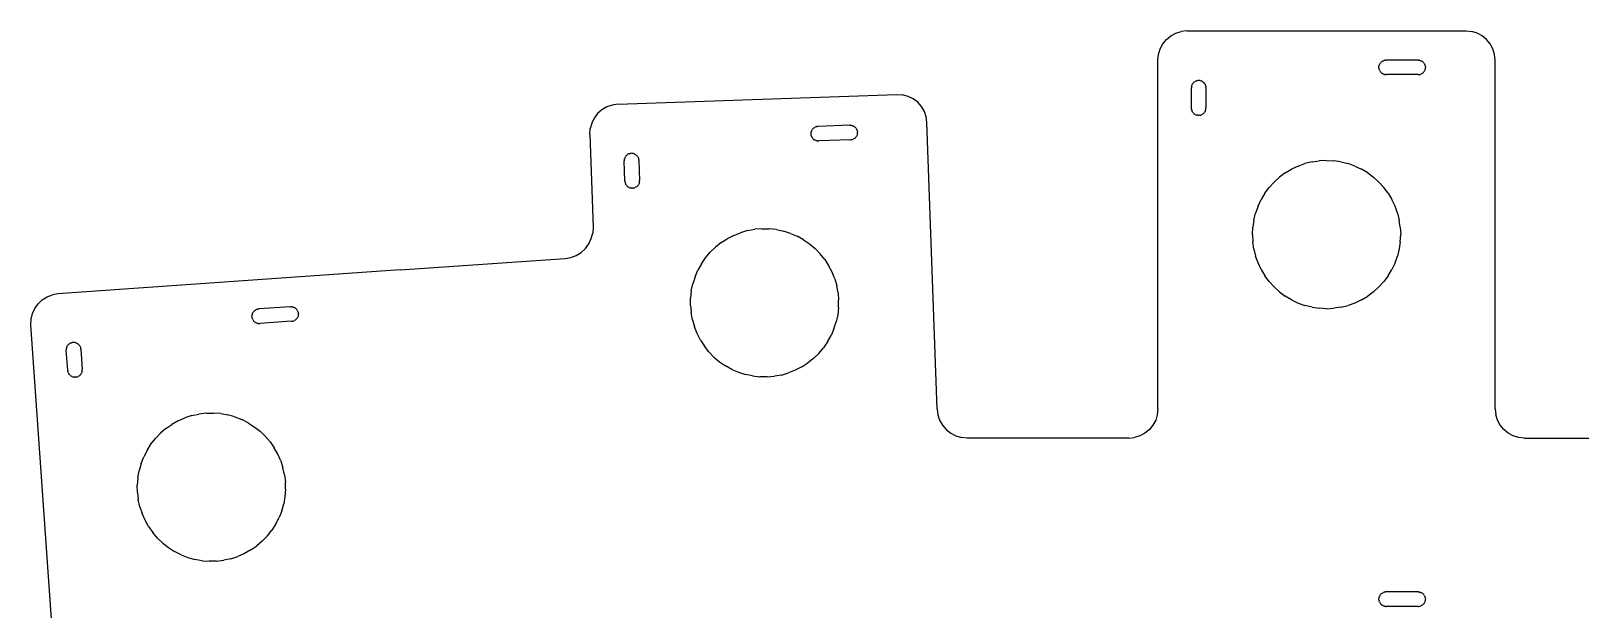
# Model space of a CAD drawing. Extents: x -45 to 62, y -37 to 20.
# Drawn here: x -44.6 to 8.7, y -0.3 to 19.5 of the extents above; entities that cross this region are included whole.
import ezdxf

# ---------------------------------------------------------------- set-up
doc = ezdxf.new("R2010")
doc.units = 0

msp = doc.modelspace()

# ---------------------------------------------------------------- linework, layer by layer
for p, q in [((-5.633, 19.094, 0), (-5.509, 19.246, 0)), ((-5.509, 19.246, 0), (-5.357, 19.37, 0)), ((-5.357, 19.37, 0), (-5.184, 19.463, 0)), ((-5.184, 19.463, 0), (-4.997, 19.52, 0)), ((-4.802, 19.539, 0), (-4.997, 19.52, 0)), ((-4.802, 19.539, 0), (4.798, 19.539, 0)), ((4.798, 19.539, 0), (4.993, 19.52, 0)), ((5.181, 19.463, 0), (4.993, 19.52, 0)), ((5.354, 19.371, 0), (5.181, 19.463, 0)), ((5.505, 19.246, 0), (5.354, 19.371, 0)), ((5.63, 19.095, 0), (5.505, 19.246, 0)), ((-5.802, 18.539, 0), (-5.782, 18.734, 0)), ((-5.782, 18.734, 0), (-5.726, 18.922, 0)), ((-5.726, 18.922, 0), (-5.633, 19.094, 0)), ((5.722, 18.922, 0), (5.63, 19.095, 0)), ((5.779, 18.734, 0), (5.722, 18.922, 0)), ((5.798, 18.539, 0), (5.779, 18.734, 0)), ((-5.801, 6.539, 0), (-5.802, 18.539, 0)), ((1.8, 18.287, 0), (1.801, 18.312, 0)), ((1.801, 18.263, 0), (1.8, 18.287, 0)), ((1.801, 18.312, 0), (1.805, 18.336, 0)), ((1.805, 18.239, 0), (1.801, 18.263, 0)), ((1.805, 18.336, 0), (1.811, 18.36, 0)), ((1.805, 18.239, 0), (1.811, 18.215, 0)), ((1.819, 18.383, 0), (1.811, 18.36, 0)), ((1.819, 18.192, 0), (1.811, 18.215, 0)), ((1.819, 18.383, 0), (1.829, 18.405, 0)), ((1.819, 18.192, 0), (1.829, 18.17, 0)), ((1.829, 18.405, 0), (1.842, 18.426, 0)), ((1.829, 18.17, 0), (1.842, 18.149, 0)), ((1.842, 18.426, 0), (1.857, 18.446, 0)), ((1.842, 18.149, 0), (1.857, 18.129, 0)), ((1.857, 18.446, 0), (1.873, 18.464, 0)), ((1.857, 18.129, 0), (1.873, 18.111, 0)), ((1.873, 18.464, 0), (1.891, 18.48, 0)), ((1.891, 18.48, 0), (1.911, 18.495, 0)), ((1.911, 18.495, 0), (1.932, 18.508, 0)), ((1.932, 18.508, 0), (1.954, 18.518, 0)), ((1.977, 18.526, 0), (1.954, 18.518, 0)), ((2.001, 18.532, 0), (1.977, 18.526, 0)), ((2.001, 18.532, 0), (2.025, 18.536, 0)), ((2.054, 18.537, 0), (2.025, 18.536, 0)), ((3.145, 18.537, 0), (2.054, 18.537, 0)), ((3.145, 18.537, 0), (3.174, 18.536, 0)), ((3.198, 18.532, 0), (3.174, 18.536, 0)), ((3.198, 18.532, 0), (3.222, 18.526, 0)), ((3.222, 18.526, 0), (3.245, 18.518, 0)), ((3.245, 18.518, 0), (3.267, 18.508, 0)), ((3.288, 18.495, 0), (3.267, 18.508, 0)), ((3.308, 18.48, 0), (3.288, 18.495, 0)), ((3.308, 18.48, 0), (3.326, 18.464, 0)), ((3.343, 18.446, 0), (3.326, 18.464, 0)), ((3.343, 18.129, 0), (3.326, 18.111, 0)), ((3.357, 18.426, 0), (3.343, 18.446, 0)), ((3.357, 18.149, 0), (3.343, 18.129, 0)), ((3.37, 18.405, 0), (3.357, 18.426, 0)), ((3.37, 18.17, 0), (3.357, 18.149, 0)), ((3.37, 18.405, 0), (3.38, 18.383, 0)), ((3.38, 18.192, 0), (3.37, 18.17, 0)), ((3.389, 18.36, 0), (3.38, 18.383, 0)), ((3.389, 18.215, 0), (3.38, 18.192, 0)), ((3.395, 18.336, 0), (3.389, 18.36, 0)), ((3.395, 18.239, 0), (3.389, 18.215, 0)), ((3.395, 18.336, 0), (3.398, 18.312, 0)), ((3.395, 18.239, 0), (3.398, 18.263, 0)), ((3.398, 18.312, 0), (3.399, 18.287, 0)), ((3.398, 18.263, 0), (3.399, 18.287, 0)), ((5.799, 6.539, 0), (5.798, 18.539, 0)), ((-4.649, 17.612, 0), (-4.65, 17.582, 0)), ((-4.65, 16.892, 0), (-4.65, 17.582, 0)), ((-4.645, 17.636, 0), (-4.649, 17.612, 0)), ((-4.645, 17.636, 0), (-4.639, 17.66, 0)), ((-4.631, 17.683, 0), (-4.639, 17.66, 0)), ((-4.621, 17.705, 0), (-4.631, 17.683, 0)), ((-4.621, 17.705, 0), (-4.608, 17.726, 0)), ((-4.608, 17.726, 0), (-4.593, 17.746, 0)), ((-4.577, 17.764, 0), (-4.593, 17.746, 0)), ((-4.577, 17.764, 0), (-4.559, 17.78, 0)), ((-4.559, 17.78, 0), (-4.539, 17.795, 0)), ((-4.539, 17.795, 0), (-4.518, 17.807, 0)), ((-4.496, 17.818, 0), (-4.518, 17.807, 0)), ((-4.473, 17.826, 0), (-4.496, 17.818, 0)), ((-4.473, 17.826, 0), (-4.449, 17.832, 0)), ((-4.449, 17.832, 0), (-4.425, 17.836, 0)), ((-4.4, 17.837, 0), (-4.425, 17.836, 0)), ((-4.376, 17.836, 0), (-4.4, 17.837, 0)), ((-4.352, 17.832, 0), (-4.376, 17.836, 0)), ((-4.328, 17.826, 0), (-4.352, 17.832, 0)), ((-4.328, 17.826, 0), (-4.305, 17.818, 0)), ((-4.283, 17.808, 0), (-4.305, 17.818, 0)), ((-4.283, 17.808, 0), (-4.262, 17.795, 0)), ((-4.242, 17.78, 0), (-4.262, 17.795, 0)), ((-4.242, 17.78, 0), (-4.224, 17.764, 0)), ((-4.224, 17.764, 0), (-4.207, 17.746, 0)), ((-4.193, 17.726, 0), (-4.207, 17.746, 0)), ((-4.18, 17.705, 0), (-4.193, 17.726, 0)), ((-4.18, 17.705, 0), (-4.17, 17.683, 0)), ((-4.17, 17.683, 0), (-4.161, 17.66, 0)), ((-4.161, 17.66, 0), (-4.155, 17.636, 0)), ((-4.155, 17.636, 0), (-4.152, 17.612, 0)), ((-4.15, 17.582, 0), (-4.152, 17.612, 0)), ((-4.15, 17.582, 0), (-4.15, 16.892, 0)), ((1.873, 18.111, 0), (1.891, 18.094, 0)), ((1.891, 18.094, 0), (1.911, 18.08, 0)), ((1.932, 18.067, 0), (1.911, 18.08, 0)), ((1.954, 18.057, 0), (1.932, 18.067, 0)), ((1.954, 18.057, 0), (1.977, 18.048, 0)), ((2.001, 18.042, 0), (1.977, 18.048, 0)), ((2.001, 18.042, 0), (2.025, 18.039, 0)), ((2.025, 18.039, 0), (2.054, 18.037, 0)), ((3.145, 18.037, 0), (2.054, 18.037, 0)), ((3.145, 18.037, 0), (3.174, 18.039, 0)), ((3.174, 18.039, 0), (3.198, 18.042, 0)), ((3.198, 18.042, 0), (3.222, 18.048, 0)), ((3.222, 18.048, 0), (3.245, 18.057, 0)), ((3.267, 18.067, 0), (3.245, 18.057, 0)), ((3.288, 18.08, 0), (3.267, 18.067, 0)), ((3.308, 18.094, 0), (3.288, 18.08, 0)), ((3.326, 18.111, 0), (3.308, 18.094, 0)), ((-24.37, 17.019, 0), (-14.776, 17.354, 0)), ((-14.776, 17.354, 0), (-14.58, 17.342, 0)), ((-14.391, 17.291, 0), (-14.58, 17.342, 0)), ((-14.215, 17.205, 0), (-14.391, 17.291, 0)), ((-14.059, 17.086, 0), (-14.215, 17.205, 0)), ((-13.93, 16.939, 0), (-14.059, 17.086, 0)), ((-25.186, 16.545, 0), (-25.272, 16.369, 0)), ((-25.067, 16.701, 0), (-25.186, 16.545, 0)), ((-24.92, 16.831, 0), (-25.067, 16.701, 0)), ((-24.75, 16.929, 0), (-24.92, 16.831, 0)), ((-24.564, 16.993, 0), (-24.75, 16.929, 0)), ((-24.37, 17.019, 0), (-24.564, 16.993, 0)), ((-13.831, 16.769, 0), (-13.93, 16.939, 0)), ((-13.768, 16.584, 0), (-13.831, 16.769, 0)), ((-13.742, 16.389, 0), (-13.768, 16.584, 0)), ((-4.649, 16.863, 0), (-4.65, 16.892, 0)), ((-4.649, 16.863, 0), (-4.645, 16.839, 0)), ((-4.639, 16.815, 0), (-4.645, 16.839, 0)), ((-4.639, 16.815, 0), (-4.631, 16.792, 0)), ((-4.631, 16.792, 0), (-4.621, 16.77, 0)), ((-4.608, 16.748, 0), (-4.621, 16.77, 0)), ((-4.593, 16.729, 0), (-4.608, 16.748, 0)), ((-4.577, 16.711, 0), (-4.593, 16.729, 0)), ((-4.577, 16.711, 0), (-4.559, 16.694, 0)), ((-4.559, 16.694, 0), (-4.539, 16.68, 0)), ((-4.518, 16.667, 0), (-4.539, 16.68, 0)), ((-4.518, 16.667, 0), (-4.496, 16.656, 0)), ((-4.496, 16.656, 0), (-4.473, 16.648, 0)), ((-4.449, 16.642, 0), (-4.473, 16.648, 0)), ((-4.425, 16.639, 0), (-4.449, 16.642, 0)), ((-4.425, 16.639, 0), (-4.4, 16.637, 0)), ((-4.376, 16.639, 0), (-4.4, 16.637, 0)), ((-4.352, 16.642, 0), (-4.376, 16.639, 0)), ((-4.352, 16.642, 0), (-4.328, 16.648, 0)), ((-4.328, 16.648, 0), (-4.305, 16.656, 0)), ((-4.283, 16.667, 0), (-4.305, 16.656, 0)), ((-4.262, 16.68, 0), (-4.283, 16.667, 0)), ((-4.242, 16.694, 0), (-4.262, 16.68, 0)), ((-4.224, 16.711, 0), (-4.242, 16.694, 0)), ((-4.22, 16.715, 0), (-4.224, 16.711, 0)), ((-4.22, 16.715, 0), (-4.207, 16.729, 0)), ((-4.193, 16.748, 0), (-4.207, 16.729, 0)), ((-4.18, 16.77, 0), (-4.193, 16.748, 0)), ((-4.17, 16.792, 0), (-4.18, 16.77, 0)), ((-4.161, 16.815, 0), (-4.17, 16.792, 0)), ((-4.161, 16.815, 0), (-4.155, 16.839, 0)), ((-4.155, 16.839, 0), (-4.152, 16.863, 0)), ((-4.152, 16.863, 0), (-4.15, 16.892, 0)), ((-25.335, 15.984, 0), (-25.322, 16.18, 0)), ((-25.335, 15.984, 0), (-25.223, 12.788, 0)), ((-25.272, 16.369, 0), (-25.322, 16.18, 0)), ((-17.729, 16.023, 0), (-17.726, 16.047, 0)), ((-17.729, 15.998, 0), (-17.729, 16.023, 0)), ((-17.727, 15.974, 0), (-17.729, 15.998, 0)), ((-17.726, 16.047, 0), (-17.721, 16.071, 0)), ((-17.713, 16.094, 0), (-17.721, 16.071, 0)), ((-17.713, 16.094, 0), (-17.704, 16.117, 0)), ((-17.704, 16.117, 0), (-17.692, 16.138, 0)), ((-17.692, 16.138, 0), (-17.678, 16.159, 0)), ((-17.678, 16.159, 0), (-17.662, 16.177, 0)), ((-17.662, 16.177, 0), (-17.645, 16.194, 0)), ((-17.645, 16.194, 0), (-17.625, 16.21, 0)), ((-17.625, 16.21, 0), (-17.605, 16.223, 0)), ((-17.605, 16.223, 0), (-17.583, 16.234, 0)), ((-17.56, 16.243, 0), (-17.583, 16.234, 0)), ((-17.537, 16.25, 0), (-17.56, 16.243, 0)), ((-17.537, 16.25, 0), (-17.513, 16.255, 0)), ((-17.483, 16.257, 0), (-17.513, 16.255, 0)), ((-16.394, 16.295, 0), (-17.483, 16.257, 0)), ((-16.394, 16.295, 0), (-16.364, 16.295, 0)), ((-16.34, 16.292, 0), (-16.364, 16.295, 0)), ((-16.34, 16.292, 0), (-16.316, 16.287, 0)), ((-16.316, 16.287, 0), (-16.293, 16.279, 0)), ((-16.293, 16.279, 0), (-16.27, 16.27, 0)), ((-16.249, 16.258, 0), (-16.27, 16.27, 0)), ((-16.229, 16.244, 0), (-16.249, 16.258, 0)), ((-16.229, 16.244, 0), (-16.21, 16.228, 0)), ((-16.193, 16.211, 0), (-16.21, 16.228, 0)), ((-16.177, 16.191, 0), (-16.193, 16.211, 0)), ((-16.164, 16.171, 0), (-16.177, 16.191, 0)), ((-16.164, 16.171, 0), (-16.153, 16.149, 0)), ((-16.144, 16.126, 0), (-16.153, 16.149, 0)), ((-16.137, 16.103, 0), (-16.144, 16.126, 0)), ((-16.134, 16.005, 0), (-16.139, 15.981, 0)), ((-16.137, 16.103, 0), (-16.133, 16.079, 0)), ((-16.134, 16.005, 0), (-16.131, 16.03, 0)), ((-16.133, 16.079, 0), (-16.131, 16.054, 0)), ((-16.131, 16.03, 0), (-16.131, 16.054, 0)), ((-13.397, 6.538, 0), (-13.742, 16.389, 0)), ((-17.723, 15.95, 0), (-17.727, 15.974, 0)), ((-17.723, 15.95, 0), (-17.716, 15.926, 0)), ((-17.707, 15.903, 0), (-17.716, 15.926, 0)), ((-17.707, 15.903, 0), (-17.696, 15.882, 0)), ((-17.696, 15.882, 0), (-17.682, 15.861, 0)), ((-17.682, 15.861, 0), (-17.667, 15.842, 0)), ((-17.667, 15.842, 0), (-17.65, 15.824, 0)), ((-17.65, 15.824, 0), (-17.631, 15.809, 0)), ((-17.631, 15.809, 0), (-17.611, 15.795, 0)), ((-17.589, 15.783, 0), (-17.611, 15.795, 0)), ((-17.567, 15.773, 0), (-17.589, 15.783, 0)), ((-17.567, 15.773, 0), (-17.544, 15.766, 0)), ((-17.52, 15.76, 0), (-17.544, 15.766, 0)), ((-17.52, 15.76, 0), (-17.495, 15.758, 0)), ((-17.495, 15.758, 0), (-17.466, 15.757, 0)), ((-16.376, 15.795, 0), (-17.466, 15.757, 0)), ((-16.376, 15.795, 0), (-16.347, 15.798, 0)), ((-16.347, 15.798, 0), (-16.323, 15.802, 0)), ((-16.323, 15.802, 0), (-16.299, 15.809, 0)), ((-16.299, 15.809, 0), (-16.277, 15.818, 0)), ((-16.255, 15.829, 0), (-16.277, 15.818, 0)), ((-16.234, 15.843, 0), (-16.255, 15.829, 0)), ((-16.215, 15.858, 0), (-16.234, 15.843, 0)), ((-16.197, 15.875, 0), (-16.215, 15.858, 0)), ((-16.182, 15.894, 0), (-16.197, 15.875, 0)), ((-16.168, 15.914, 0), (-16.182, 15.894, 0)), ((-16.156, 15.935, 0), (-16.168, 15.914, 0)), ((-16.146, 15.958, 0), (-16.156, 15.935, 0)), ((-16.139, 15.981, 0), (-16.146, 15.958, 0)), ((-24.15, 15.098, 0), (-24.151, 15.069, 0)), ((-24.127, 14.379, 0), (-24.151, 15.069, 0)), ((-24.148, 15.122, 0), (-24.15, 15.098, 0)), ((-24.148, 15.122, 0), (-24.142, 15.146, 0)), ((-24.135, 15.17, 0), (-24.142, 15.146, 0)), ((-24.125, 15.192, 0), (-24.135, 15.17, 0)), ((-24.125, 15.192, 0), (-24.113, 15.214, 0)), ((-24.113, 15.214, 0), (-24.1, 15.234, 0)), ((-24.084, 15.252, 0), (-24.1, 15.234, 0)), ((-24.084, 15.252, 0), (-24.066, 15.27, 0)), ((-24.066, 15.27, 0), (-24.047, 15.285, 0)), ((-24.047, 15.285, 0), (-24.026, 15.298, 0)), ((-24.005, 15.309, 0), (-24.026, 15.298, 0)), ((-23.982, 15.319, 0), (-24.005, 15.309, 0)), ((-23.982, 15.319, 0), (-23.958, 15.325, 0)), ((-23.958, 15.325, 0), (-23.934, 15.33, 0)), ((-23.91, 15.332, 0), (-23.934, 15.33, 0)), ((-23.885, 15.331, 0), (-23.91, 15.332, 0)), ((-23.861, 15.329, 0), (-23.885, 15.331, 0)), ((-23.837, 15.324, 0), (-23.861, 15.329, 0)), ((-23.837, 15.324, 0), (-23.814, 15.316, 0)), ((-23.791, 15.306, 0), (-23.814, 15.316, 0)), ((-23.791, 15.306, 0), (-23.77, 15.295, 0)), ((-23.749, 15.281, 0), (-23.77, 15.295, 0)), ((-23.749, 15.281, 0), (-23.731, 15.265, 0)), ((-23.731, 15.265, 0), (-23.714, 15.247, 0)), ((-23.698, 15.228, 0), (-23.714, 15.247, 0)), ((-23.685, 15.208, 0), (-23.698, 15.228, 0)), ((-23.685, 15.208, 0), (-23.674, 15.186, 0)), ((-23.674, 15.186, 0), (-23.665, 15.163, 0)), ((-23.665, 15.163, 0), (-23.658, 15.139, 0)), ((-23.658, 15.139, 0), (-23.654, 15.115, 0)), ((-23.651, 15.086, 0), (-23.654, 15.115, 0)), ((-23.651, 15.086, 0), (-23.627, 14.396, 0)), ((-0.977, 14.895, 0), (-0.742, 14.979, 0)), ((-0.499, 15.04, 0), (-0.742, 14.979, 0)), ((-0.499, 15.04, 0), (-0.251, 15.077, 0)), ((-0.002, 15.089, 0), (-0.251, 15.077, 0)), ((-0.002, 15.089, 0), (0.248, 15.077, 0)), ((0.496, 15.04, 0), (0.248, 15.077, 0)), ((0.496, 15.04, 0), (0.739, 14.979, 0)), ((0.974, 14.895, 0), (0.739, 14.979, 0)), ((-23.627, 14.367, 0), (-23.627, 14.396, 0)), ((-1.805, 14.342, 0), (-1.619, 14.51, 0)), ((-1.418, 14.659, 0), (-1.619, 14.51, 0)), ((-1.418, 14.659, 0), (-1.204, 14.788, 0)), ((-0.977, 14.895, 0), (-1.204, 14.788, 0)), ((0.974, 14.895, 0), (1.201, 14.788, 0)), ((1.415, 14.659, 0), (1.201, 14.788, 0)), ((1.415, 14.659, 0), (1.616, 14.51, 0)), ((1.616, 14.51, 0), (1.802, 14.342, 0)), ((-24.124, 14.349, 0), (-24.127, 14.379, 0)), ((-24.124, 14.349, 0), (-24.12, 14.325, 0)), ((-24.113, 14.302, 0), (-24.12, 14.325, 0)), ((-24.113, 14.302, 0), (-24.104, 14.279, 0)), ((-24.104, 14.279, 0), (-24.093, 14.257, 0)), ((-24.079, 14.237, 0), (-24.093, 14.257, 0)), ((-24.064, 14.218, 0), (-24.079, 14.237, 0)), ((-24.047, 14.2, 0), (-24.064, 14.218, 0)), ((-24.047, 14.2, 0), (-24.028, 14.184, 0)), ((-24.028, 14.184, 0), (-24.008, 14.17, 0)), ((-23.987, 14.158, 0), (-24.008, 14.17, 0)), ((-23.987, 14.158, 0), (-23.964, 14.149, 0)), ((-23.964, 14.149, 0), (-23.941, 14.141, 0)), ((-23.917, 14.136, 0), (-23.941, 14.141, 0)), ((-23.892, 14.133, 0), (-23.917, 14.136, 0)), ((-23.892, 14.133, 0), (-23.868, 14.133, 0)), ((-23.844, 14.135, 0), (-23.868, 14.133, 0)), ((-23.819, 14.139, 0), (-23.844, 14.135, 0)), ((-23.819, 14.139, 0), (-23.796, 14.146, 0)), ((-23.796, 14.146, 0), (-23.773, 14.155, 0)), ((-23.751, 14.167, 0), (-23.773, 14.155, 0)), ((-23.731, 14.18, 0), (-23.751, 14.167, 0)), ((-23.712, 14.195, 0), (-23.731, 14.18, 0)), ((-23.694, 14.212, 0), (-23.712, 14.195, 0)), ((-23.69, 14.217, 0), (-23.694, 14.212, 0)), ((-23.69, 14.217, 0), (-23.678, 14.231, 0)), ((-23.664, 14.251, 0), (-23.678, 14.231, 0)), ((-23.652, 14.273, 0), (-23.664, 14.251, 0)), ((-23.643, 14.295, 0), (-23.652, 14.273, 0)), ((-23.635, 14.318, 0), (-23.643, 14.295, 0)), ((-23.635, 14.318, 0), (-23.63, 14.342, 0)), ((-23.63, 14.342, 0), (-23.627, 14.367, 0)), ((-2.122, 13.956, 0), (-2.25, 13.741, 0)), ((-2.122, 13.956, 0), (-1.973, 14.157, 0)), ((-1.973, 14.157, 0), (-1.805, 14.342, 0)), ((1.802, 14.342, 0), (1.97, 14.157, 0)), ((2.119, 13.956, 0), (1.97, 14.157, 0)), ((2.119, 13.956, 0), (2.247, 13.741, 0)), ((-2.357, 13.515, 0), (-2.442, 13.279, 0)), ((-2.357, 13.515, 0), (-2.25, 13.741, 0)), ((2.354, 13.515, 0), (2.247, 13.741, 0)), ((2.439, 13.279, 0), (2.354, 13.515, 0)), ((-25.223, 12.788, 0), (-25.235, 12.591, 0)), ((-2.551, 12.539, 0), (-2.539, 12.789, 0)), ((-2.502, 13.036, 0), (-2.539, 12.789, 0)), ((-2.502, 13.036, 0), (-2.442, 13.279, 0)), ((2.439, 13.279, 0), (2.5, 13.037, 0)), ((2.536, 12.789, 0), (2.5, 13.037, 0)), ((2.536, 12.789, 0), (2.549, 12.539, 0)), ((-25.372, 12.221, 0), (-25.286, 12.4, 0)), ((-25.286, 12.4, 0), (-25.235, 12.591, 0)), ((-20.819, 12.26, 0), (-21.014, 12.104, 0)), ((-20.819, 12.26, 0), (-20.609, 12.396, 0)), ((-20.386, 12.511, 0), (-20.609, 12.396, 0)), ((-20.386, 12.511, 0), (-20.154, 12.603, 0)), ((-19.913, 12.673, 0), (-20.154, 12.603, 0)), ((-19.913, 12.673, 0), (-19.667, 12.718, 0)), ((-19.418, 12.739, 0), (-19.667, 12.718, 0)), ((-19.418, 12.739, 0), (-19.167, 12.735, 0)), ((-18.919, 12.707, 0), (-19.167, 12.735, 0)), ((-18.919, 12.707, 0), (-18.674, 12.655, 0)), ((-18.436, 12.579, 0), (-18.674, 12.655, 0)), ((-18.436, 12.579, 0), (-18.206, 12.48, 0)), ((-17.987, 12.359, 0), (-18.206, 12.48, 0)), ((-17.987, 12.359, 0), (-17.781, 12.217, 0)), ((-2.551, 12.539, 0), (-2.539, 12.289, 0)), ((-2.502, 12.041, 0), (-2.539, 12.289, 0)), ((2.536, 12.289, 0), (2.5, 12.042, 0)), ((2.536, 12.289, 0), (2.549, 12.539, 0)), ((-26.186, 11.718, 0), (-25.992, 11.751, 0)), ((-25.992, 11.751, 0), (-25.807, 11.821, 0)), ((-25.807, 11.821, 0), (-25.637, 11.926, 0)), ((-25.637, 11.926, 0), (-25.49, 12.06, 0)), ((-25.49, 12.06, 0), (-25.372, 12.221, 0)), ((-21.497, 11.532, 0), (-21.355, 11.738, 0)), ((-21.355, 11.738, 0), (-21.194, 11.93, 0)), ((-21.194, 11.93, 0), (-21.014, 12.104, 0)), ((-17.781, 12.217, 0), (-17.59, 12.056, 0)), ((-17.59, 12.056, 0), (-17.415, 11.876, 0)), ((-17.259, 11.68, 0), (-17.415, 11.876, 0)), ((-2.502, 12.041, 0), (-2.442, 11.799, 0)), ((-2.357, 11.563, 0), (-2.442, 11.799, 0)), ((2.354, 11.563, 0), (2.439, 11.799, 0)), ((2.5, 12.042, 0), (2.439, 11.799, 0)), ((-31.856, 11.322, 0), (-43.627, 10.498, 0)), ((-31.856, 11.322, 0), (-26.186, 11.718, 0)), ((-21.717, 11.084, 0), (-21.618, 11.313, 0)), ((-21.497, 11.532, 0), (-21.618, 11.313, 0)), ((-17.259, 11.68, 0), (-17.123, 11.47, 0)), ((-17.008, 11.248, 0), (-17.123, 11.47, 0)), ((-16.916, 11.016, 0), (-17.008, 11.248, 0)), ((-2.25, 11.337, 0), (-2.357, 11.563, 0)), ((-2.25, 11.337, 0), (-2.122, 11.122, 0)), ((2.119, 11.122, 0), (2.247, 11.337, 0)), ((2.354, 11.563, 0), (2.247, 11.337, 0)), ((-21.846, 10.6, 0), (-21.793, 10.845, 0)), ((-21.717, 11.084, 0), (-21.793, 10.845, 0)), ((-16.916, 11.016, 0), (-16.847, 10.775, 0)), ((-16.801, 10.529, 0), (-16.847, 10.775, 0)), ((-1.973, 10.921, 0), (-2.122, 11.122, 0)), ((-1.973, 10.921, 0), (-1.805, 10.736, 0)), ((-1.805, 10.736, 0), (-1.619, 10.568, 0)), ((1.802, 10.736, 0), (1.616, 10.568, 0)), ((1.802, 10.736, 0), (1.97, 10.921, 0)), ((2.119, 11.122, 0), (1.97, 10.921, 0)), ((-44.426, 9.997, 0), (-44.312, 10.157, 0)), ((-44.312, 10.157, 0), (-44.17, 10.291, 0)), ((-44.17, 10.291, 0), (-44.004, 10.396, 0)), ((-44.004, 10.396, 0), (-43.82, 10.466, 0)), ((-43.627, 10.498, 0), (-43.82, 10.466, 0)), ((-21.877, 10.101, 0), (-21.874, 10.352, 0)), ((-21.846, 10.6, 0), (-21.874, 10.352, 0)), ((-16.801, 10.529, 0), (-16.78, 10.28, 0)), ((-16.784, 10.029, 0), (-16.78, 10.28, 0)), ((-1.619, 10.568, 0), (-1.418, 10.419, 0)), ((-1.203, 10.29, 0), (-1.418, 10.419, 0)), ((-1.203, 10.29, 0), (-0.977, 10.183, 0)), ((-0.977, 10.183, 0), (-0.742, 10.099, 0)), ((0.974, 10.183, 0), (0.739, 10.099, 0)), ((1.201, 10.29, 0), (0.974, 10.183, 0)), ((1.201, 10.29, 0), (1.415, 10.419, 0)), ((1.616, 10.568, 0), (1.415, 10.419, 0)), ((-44.555, 9.431, 0), (-44.549, 9.627, 0)), ((-44.549, 9.627, 0), (-44.506, 9.818, 0)), ((-44.506, 9.818, 0), (-44.426, 9.997, 0)), ((-36.955, 9.735, 0), (-36.953, 9.759, 0)), ((-36.955, 9.71, 0), (-36.955, 9.735, 0)), ((-36.952, 9.686, 0), (-36.955, 9.71, 0)), ((-36.953, 9.759, 0), (-36.949, 9.783, 0)), ((-36.946, 9.662, 0), (-36.952, 9.686, 0)), ((-36.942, 9.807, 0), (-36.949, 9.783, 0)), ((-36.946, 9.662, 0), (-36.939, 9.639, 0)), ((-36.942, 9.807, 0), (-36.933, 9.83, 0)), ((-36.929, 9.616, 0), (-36.939, 9.639, 0)), ((-36.933, 9.83, 0), (-36.922, 9.852, 0)), ((-36.929, 9.616, 0), (-36.917, 9.595, 0)), ((-36.922, 9.852, 0), (-36.909, 9.872, 0)), ((-36.917, 9.595, 0), (-36.903, 9.575, 0)), ((-36.909, 9.872, 0), (-36.894, 9.892, 0)), ((-36.894, 9.892, 0), (-36.877, 9.909, 0)), ((-36.877, 9.909, 0), (-36.858, 9.925, 0)), ((-36.858, 9.925, 0), (-36.838, 9.939, 0)), ((-36.838, 9.939, 0), (-36.817, 9.951, 0)), ((-36.794, 9.961, 0), (-36.817, 9.951, 0)), ((-36.771, 9.969, 0), (-36.794, 9.961, 0)), ((-36.771, 9.969, 0), (-36.747, 9.974, 0)), ((-36.718, 9.978, 0), (-36.747, 9.974, 0)), ((-35.63, 10.054, 0), (-36.718, 9.978, 0)), ((-35.63, 10.054, 0), (-35.601, 10.054, 0)), ((-35.577, 10.052, 0), (-35.601, 10.054, 0)), ((-35.577, 10.052, 0), (-35.552, 10.048, 0)), ((-35.552, 10.048, 0), (-35.529, 10.041, 0)), ((-35.529, 10.041, 0), (-35.506, 10.032, 0)), ((-35.484, 10.021, 0), (-35.506, 10.032, 0)), ((-35.475, 9.593, 0), (-35.497, 9.581, 0)), ((-35.463, 10.008, 0), (-35.484, 10.021, 0)), ((-35.455, 9.607, 0), (-35.475, 9.593, 0)), ((-35.463, 10.008, 0), (-35.444, 9.993, 0)), ((-35.437, 9.623, 0), (-35.455, 9.607, 0)), ((-35.427, 9.976, 0), (-35.444, 9.993, 0)), ((-35.42, 9.641, 0), (-35.437, 9.623, 0)), ((-35.411, 9.957, 0), (-35.427, 9.976, 0)), ((-35.404, 9.66, 0), (-35.42, 9.641, 0)), ((-35.397, 9.937, 0), (-35.411, 9.957, 0)), ((-35.391, 9.681, 0), (-35.404, 9.66, 0)), ((-35.397, 9.937, 0), (-35.385, 9.916, 0)), ((-35.38, 9.702, 0), (-35.391, 9.681, 0)), ((-35.375, 9.894, 0), (-35.385, 9.916, 0)), ((-35.371, 9.725, 0), (-35.38, 9.702, 0)), ((-35.367, 9.87, 0), (-35.375, 9.894, 0)), ((-35.365, 9.749, 0), (-35.371, 9.725, 0)), ((-35.367, 9.87, 0), (-35.362, 9.846, 0)), ((-35.36, 9.773, 0), (-35.365, 9.749, 0)), ((-35.362, 9.846, 0), (-35.359, 9.822, 0)), ((-35.36, 9.773, 0), (-35.358, 9.797, 0)), ((-35.358, 9.797, 0), (-35.359, 9.822, 0)), ((-21.877, 10.101, 0), (-21.856, 9.852, 0)), ((-21.811, 9.606, 0), (-21.856, 9.852, 0)), ((-21.811, 9.606, 0), (-21.742, 9.366, 0)), ((-16.812, 9.781, 0), (-16.864, 9.536, 0)), ((-16.784, 10.029, 0), (-16.812, 9.781, 0)), ((-0.499, 10.038, 0), (-0.742, 10.099, 0)), ((-0.499, 10.038, 0), (-0.251, 10.001, 0)), ((-0.001, 9.989, 0), (-0.251, 10.001, 0)), ((-0.001, 9.989, 0), (0.249, 10.001, 0)), ((0.496, 10.038, 0), (0.249, 10.001, 0)), ((0.496, 10.038, 0), (0.739, 10.099, 0)), ((-43.718, -2.54, 0), (-44.555, 9.431, 0)), ((-36.903, 9.575, 0), (-36.887, 9.556, 0)), ((-36.887, 9.556, 0), (-36.869, 9.539, 0)), ((-36.869, 9.539, 0), (-36.85, 9.524, 0)), ((-36.85, 9.524, 0), (-36.829, 9.511, 0)), ((-36.807, 9.5, 0), (-36.829, 9.511, 0)), ((-36.785, 9.491, 0), (-36.807, 9.5, 0)), ((-36.785, 9.491, 0), (-36.761, 9.484, 0)), ((-36.737, 9.48, 0), (-36.761, 9.484, 0)), ((-36.737, 9.48, 0), (-36.712, 9.478, 0)), ((-36.712, 9.478, 0), (-36.683, 9.479, 0)), ((-35.596, 9.555, 0), (-36.683, 9.479, 0)), ((-35.596, 9.555, 0), (-35.566, 9.558, 0)), ((-35.566, 9.558, 0), (-35.542, 9.564, 0)), ((-35.542, 9.564, 0), (-35.519, 9.571, 0)), ((-35.519, 9.571, 0), (-35.497, 9.581, 0)), ((-21.649, 9.133, 0), (-21.742, 9.366, 0)), ((-21.534, 8.911, 0), (-21.649, 9.133, 0)), ((-17.16, 8.849, 0), (-17.039, 9.068, 0)), ((-16.94, 9.298, 0), (-17.039, 9.068, 0)), ((-16.94, 9.298, 0), (-16.864, 9.536, 0)), ((-43.339, 8.611, 0), (-43.34, 8.587, 0)), ((-43.34, 8.587, 0), (-43.34, 8.557, 0)), ((-43.292, 7.869, 0), (-43.34, 8.557, 0)), ((-43.339, 8.611, 0), (-43.334, 8.635, 0)), ((-43.328, 8.659, 0), (-43.334, 8.635, 0)), ((-43.319, 8.681, 0), (-43.328, 8.659, 0)), ((-43.319, 8.681, 0), (-43.308, 8.703, 0)), ((-43.308, 8.703, 0), (-43.294, 8.724, 0)), ((-43.279, 8.743, 0), (-43.294, 8.724, 0)), ((-43.279, 8.743, 0), (-43.262, 8.761, 0)), ((-43.262, 8.761, 0), (-43.244, 8.777, 0)), ((-43.244, 8.777, 0), (-43.224, 8.791, 0)), ((-43.202, 8.803, 0), (-43.224, 8.791, 0)), ((-43.18, 8.813, 0), (-43.202, 8.803, 0)), ((-43.18, 8.813, 0), (-43.156, 8.82, 0)), ((-43.156, 8.82, 0), (-43.133, 8.826, 0)), ((-43.108, 8.829, 0), (-43.133, 8.826, 0)), ((-43.084, 8.829, 0), (-43.108, 8.829, 0)), ((-43.059, 8.827, 0), (-43.084, 8.829, 0)), ((-43.035, 8.823, 0), (-43.059, 8.827, 0)), ((-43.035, 8.823, 0), (-43.012, 8.816, 0)), ((-42.989, 8.807, 0), (-43.012, 8.816, 0)), ((-42.989, 8.807, 0), (-42.967, 8.796, 0)), ((-42.946, 8.783, 0), (-42.967, 8.796, 0)), ((-42.946, 8.783, 0), (-42.927, 8.768, 0)), ((-42.927, 8.768, 0), (-42.909, 8.751, 0)), ((-42.893, 8.732, 0), (-42.909, 8.751, 0)), ((-42.879, 8.712, 0), (-42.893, 8.732, 0)), ((-42.879, 8.712, 0), (-42.867, 8.691, 0)), ((-42.867, 8.691, 0), (-42.857, 8.668, 0)), ((-42.857, 8.668, 0), (-42.85, 8.645, 0)), ((-42.85, 8.645, 0), (-42.845, 8.621, 0)), ((-42.841, 8.592, 0), (-42.845, 8.621, 0)), ((-42.841, 8.592, 0), (-42.793, 7.903, 0)), ((-21.534, 8.911, 0), (-21.398, 8.701, 0)), ((-21.242, 8.505, 0), (-21.398, 8.701, 0)), ((-17.464, 8.451, 0), (-17.302, 8.643, 0)), ((-17.16, 8.849, 0), (-17.302, 8.643, 0)), ((-21.242, 8.505, 0), (-21.068, 8.326, 0)), ((-21.068, 8.326, 0), (-20.877, 8.164, 0)), ((-20.877, 8.164, 0), (-20.67, 8.022, 0)), ((-20.451, 7.901, 0), (-20.67, 8.022, 0)), ((-18.049, 7.985, 0), (-17.839, 8.121, 0)), ((-17.643, 8.277, 0), (-17.839, 8.121, 0)), ((-17.464, 8.451, 0), (-17.643, 8.277, 0)), ((-43.288, 7.839, 0), (-43.292, 7.869, 0)), ((-43.288, 7.839, 0), (-43.283, 7.815, 0)), ((-43.275, 7.792, 0), (-43.283, 7.815, 0)), ((-43.275, 7.792, 0), (-43.265, 7.77, 0)), ((-43.265, 7.77, 0), (-43.253, 7.748, 0)), ((-43.239, 7.728, 0), (-43.253, 7.748, 0)), ((-43.224, 7.71, 0), (-43.239, 7.728, 0)), ((-43.206, 7.693, 0), (-43.224, 7.71, 0)), ((-43.206, 7.693, 0), (-43.187, 7.677, 0)), ((-43.187, 7.677, 0), (-43.166, 7.664, 0)), ((-43.144, 7.653, 0), (-43.166, 7.664, 0)), ((-43.144, 7.653, 0), (-43.121, 7.644, 0)), ((-43.121, 7.644, 0), (-43.098, 7.638, 0)), ((-43.073, 7.633, 0), (-43.098, 7.638, 0)), ((-43.049, 7.631, 0), (-43.073, 7.633, 0)), ((-43.049, 7.631, 0), (-43.025, 7.632, 0)), ((-43, 7.635, 0), (-43.025, 7.632, 0)), ((-42.976, 7.64, 0), (-43, 7.635, 0)), ((-42.976, 7.64, 0), (-42.953, 7.648, 0)), ((-42.953, 7.648, 0), (-42.931, 7.658, 0)), ((-42.909, 7.67, 0), (-42.931, 7.658, 0)), ((-42.889, 7.684, 0), (-42.909, 7.67, 0)), ((-42.87, 7.7, 0), (-42.889, 7.684, 0)), ((-42.853, 7.717, 0), (-42.87, 7.7, 0)), ((-42.85, 7.722, 0), (-42.853, 7.717, 0)), ((-42.85, 7.722, 0), (-42.838, 7.737, 0)), ((-42.825, 7.757, 0), (-42.838, 7.737, 0)), ((-42.814, 7.779, 0), (-42.825, 7.757, 0)), ((-42.805, 7.802, 0), (-42.814, 7.779, 0)), ((-42.798, 7.825, 0), (-42.805, 7.802, 0)), ((-42.798, 7.825, 0), (-42.794, 7.85, 0)), ((-42.794, 7.85, 0), (-42.792, 7.874, 0)), ((-42.792, 7.874, 0), (-42.793, 7.903, 0)), ((-20.451, 7.901, 0), (-20.222, 7.802, 0)), ((-20.222, 7.802, 0), (-19.983, 7.726, 0)), ((-19.738, 7.674, 0), (-19.983, 7.726, 0)), ((-19.738, 7.674, 0), (-19.49, 7.646, 0)), ((-19.24, 7.642, 0), (-19.49, 7.646, 0)), ((-19.24, 7.642, 0), (-18.99, 7.663, 0)), ((-18.744, 7.708, 0), (-18.99, 7.663, 0)), ((-18.744, 7.708, 0), (-18.504, 7.778, 0)), ((-18.271, 7.87, 0), (-18.504, 7.778, 0)), ((-18.049, 7.985, 0), (-18.271, 7.87, 0)), ((-38.528, 6.394, 0), (-38.777, 6.364, 0)), ((-38.528, 6.394, 0), (-38.278, 6.399, 0)), ((-38.029, 6.38, 0), (-38.278, 6.399, 0)), ((-13.397, 6.538, 0), (-13.371, 6.343, 0)), ((-5.801, 6.539, 0), (-5.821, 6.344, 0)), ((5.799, 6.539, 0), (5.818, 6.344, 0)), ((-39.912, 5.867, 0), (-40.102, 5.704, 0)), ((-39.912, 5.867, 0), (-39.706, 6.01, 0)), ((-39.488, 6.132, 0), (-39.706, 6.01, 0)), ((-39.488, 6.132, 0), (-39.259, 6.233, 0)), ((-39.021, 6.311, 0), (-39.259, 6.233, 0)), ((-39.021, 6.311, 0), (-38.777, 6.364, 0)), ((-38.029, 6.38, 0), (-37.782, 6.336, 0)), ((-37.541, 6.269, 0), (-37.782, 6.336, 0)), ((-37.541, 6.269, 0), (-37.308, 6.178, 0)), ((-37.085, 6.064, 0), (-37.308, 6.178, 0)), ((-37.085, 6.064, 0), (-36.874, 5.93, 0)), ((-36.874, 5.93, 0), (-36.678, 5.775, 0)), ((-13.371, 6.343, 0), (-13.308, 6.155, 0)), ((-13.308, 6.155, 0), (-13.21, 5.983, 0)), ((-13.21, 5.983, 0), (-13.08, 5.831, 0)), ((-5.97, 5.983, 0), (-6.094, 5.832, 0)), ((-5.877, 6.156, 0), (-5.97, 5.983, 0)), ((-5.821, 6.344, 0), (-5.877, 6.156, 0)), ((5.875, 6.156, 0), (5.818, 6.344, 0)), ((5.967, 5.984, 0), (5.875, 6.156, 0)), ((6.092, 5.832, 0), (5.967, 5.984, 0)), ((-40.43, 5.327, 0), (-40.275, 5.523, 0)), ((-40.275, 5.523, 0), (-40.102, 5.704, 0)), ((-36.678, 5.775, 0), (-36.497, 5.602, 0)), ((-36.334, 5.412, 0), (-36.497, 5.602, 0)), ((-36.334, 5.412, 0), (-36.191, 5.206, 0)), ((-13.08, 5.831, 0), (-12.924, 5.707, 0)), ((-12.924, 5.707, 0), (-12.748, 5.615, 0)), ((-12.748, 5.615, 0), (-12.558, 5.558, 0)), ((-12.363, 5.539, 0), (-12.558, 5.558, 0)), ((-6.801, 5.539, 0), (-12.363, 5.539, 0)), ((-6.801, 5.539, 0), (-6.606, 5.558, 0)), ((-6.419, 5.615, 0), (-6.606, 5.558, 0)), ((-6.246, 5.707, 0), (-6.419, 5.615, 0)), ((-6.094, 5.832, 0), (-6.246, 5.707, 0)), ((6.243, 5.708, 0), (6.092, 5.832, 0)), ((6.416, 5.615, 0), (6.243, 5.708, 0)), ((6.604, 5.558, 0), (6.416, 5.615, 0)), ((6.799, 5.539, 0), (6.604, 5.558, 0)), ((6.799, 5.539, 0), (12.36, 5.539, 0)), ((-40.769, 4.659, 0), (-40.678, 4.893, 0)), ((-40.564, 5.116, 0), (-40.678, 4.893, 0)), ((-40.564, 5.116, 0), (-40.43, 5.327, 0)), ((-36.068, 4.988, 0), (-36.191, 5.206, 0)), ((-35.968, 4.759, 0), (-36.068, 4.988, 0)), ((-40.88, 4.172, 0), (-40.836, 4.418, 0)), ((-40.769, 4.659, 0), (-40.836, 4.418, 0)), ((-35.968, 4.759, 0), (-35.89, 4.521, 0)), ((-35.836, 4.277, 0), (-35.89, 4.521, 0)), ((-35.836, 4.277, 0), (-35.807, 4.028, 0)), ((-40.88, 4.172, 0), (-40.899, 3.923, 0)), ((-40.894, 3.672, 0), (-40.899, 3.923, 0)), ((-35.801, 3.778, 0), (-35.821, 3.529, 0)), ((-35.801, 3.778, 0), (-35.807, 4.028, 0)), ((-40.894, 3.672, 0), (-40.865, 3.424, 0)), ((-40.811, 3.18, 0), (-40.865, 3.424, 0)), ((-35.932, 3.041, 0), (-35.865, 3.282, 0)), ((-35.821, 3.529, 0), (-35.865, 3.282, 0)), ((-40.811, 3.18, 0), (-40.733, 2.942, 0)), ((-40.632, 2.712, 0), (-40.733, 2.942, 0)), ((-40.51, 2.494, 0), (-40.632, 2.712, 0)), ((-36.137, 2.585, 0), (-36.023, 2.808, 0)), ((-35.932, 3.041, 0), (-36.023, 2.808, 0)), ((-40.51, 2.494, 0), (-40.367, 2.289, 0)), ((-40.204, 2.099, 0), (-40.367, 2.289, 0)), ((-36.426, 2.177, 0), (-36.599, 1.997, 0)), ((-36.426, 2.177, 0), (-36.271, 2.374, 0)), ((-36.137, 2.585, 0), (-36.271, 2.374, 0)), ((-40.204, 2.099, 0), (-40.023, 1.926, 0)), ((-40.023, 1.926, 0), (-39.827, 1.771, 0)), ((-39.827, 1.771, 0), (-39.616, 1.636, 0)), ((-39.393, 1.523, 0), (-39.616, 1.636, 0)), ((-36.994, 1.691, 0), (-37.213, 1.568, 0)), ((-36.994, 1.691, 0), (-36.789, 1.834, 0)), ((-36.599, 1.997, 0), (-36.789, 1.834, 0)), ((-39.393, 1.523, 0), (-39.16, 1.432, 0)), ((-39.16, 1.432, 0), (-38.919, 1.364, 0)), ((-38.672, 1.321, 0), (-38.919, 1.364, 0)), ((-38.672, 1.321, 0), (-38.423, 1.301, 0)), ((-38.173, 1.307, 0), (-38.423, 1.301, 0)), ((-38.173, 1.307, 0), (-37.924, 1.336, 0)), ((-37.68, 1.39, 0), (-37.924, 1.336, 0)), ((-37.68, 1.39, 0), (-37.442, 1.468, 0)), ((-37.213, 1.568, 0), (-37.442, 1.468, 0)), ((1.8, 0, 0), (1.801, 0.025, 0)), ((1.801, -0.024, 0), (1.8, 0, 0)), ((1.801, 0.025, 0), (1.805, 0.049, 0)), ((1.805, 0.049, 0), (1.811, 0.073, 0)), ((1.819, 0.096, 0), (1.811, 0.073, 0)), ((1.819, 0.096, 0), (1.83, 0.118, 0)), ((1.83, 0.118, 0), (1.842, 0.139, 0)), ((1.842, 0.139, 0), (1.857, 0.159, 0)), ((1.857, 0.159, 0), (1.873, 0.177, 0)), ((1.873, 0.177, 0), (1.892, 0.193, 0)), ((1.892, 0.193, 0), (1.911, 0.208, 0)), ((1.911, 0.208, 0), (1.932, 0.22, 0)), ((1.932, 0.22, 0), (1.954, 0.231, 0)), ((1.978, 0.239, 0), (1.954, 0.231, 0)), ((2.001, 0.245, 0), (1.978, 0.239, 0)), ((2.001, 0.245, 0), (2.026, 0.249, 0)), ((2.055, 0.25, 0), (2.026, 0.249, 0)), ((3.145, 0.25, 0), (2.055, 0.25, 0)), ((3.145, 0.25, 0), (3.174, 0.249, 0)), ((3.199, 0.245, 0), (3.174, 0.249, 0)), ((3.199, 0.245, 0), (3.223, 0.239, 0)), ((3.223, 0.239, 0), (3.246, 0.231, 0)), ((3.246, 0.231, 0), (3.268, 0.22, 0)), ((3.289, 0.208, 0), (3.268, 0.22, 0)), ((3.308, 0.193, 0), (3.289, 0.208, 0)), ((3.308, 0.193, 0), (3.327, 0.177, 0)), ((3.343, 0.159, 0), (3.327, 0.177, 0)), ((3.358, 0.139, 0), (3.343, 0.159, 0)), ((3.37, 0.118, 0), (3.358, 0.139, 0)), ((3.37, 0.118, 0), (3.381, 0.096, 0)), ((3.389, 0.073, 0), (3.381, 0.096, 0)), ((3.395, 0.049, 0), (3.389, 0.073, 0)), ((3.395, 0.049, 0), (3.399, 0.025, 0)), ((3.399, 0.025, 0), (3.4, 0, 0)), ((3.399, -0.024, 0), (3.4, 0, 0)), ((1.805, -0.049, 0), (1.801, -0.024, 0)), ((1.805, -0.049, 0), (1.811, -0.072, 0)), ((1.819, -0.096, 0), (1.811, -0.072, 0)), ((1.819, -0.096, 0), (1.83, -0.118, 0)), ((1.83, -0.118, 0), (1.842, -0.139, 0)), ((1.842, -0.139, 0), (1.857, -0.158, 0)), ((1.857, -0.158, 0), (1.873, -0.177, 0)), ((1.873, -0.177, 0), (1.892, -0.193, 0)), ((1.892, -0.193, 0), (1.911, -0.208, 0)), ((1.932, -0.22, 0), (1.911, -0.208, 0)), ((1.954, -0.231, 0), (1.932, -0.22, 0)), ((1.954, -0.231, 0), (1.978, -0.239, 0)), ((2.001, -0.245, 0), (1.978, -0.239, 0)), ((2.001, -0.245, 0), (2.026, -0.249, 0)), ((2.026, -0.249, 0), (2.055, -0.25, 0)), ((3.145, -0.25, 0), (2.055, -0.25, 0)), ((3.145, -0.25, 0), (3.174, -0.248, 0)), ((3.174, -0.248, 0), (3.199, -0.245, 0)), ((3.199, -0.245, 0), (3.223, -0.239, 0)), ((3.223, -0.239, 0), (3.246, -0.231, 0)), ((3.268, -0.22, 0), (3.246, -0.231, 0)), ((3.289, -0.208, 0), (3.268, -0.22, 0)), ((3.308, -0.193, 0), (3.289, -0.208, 0)), ((3.327, -0.177, 0), (3.308, -0.193, 0)), ((3.343, -0.158, 0), (3.327, -0.177, 0)), ((3.358, -0.139, 0), (3.343, -0.158, 0)), ((3.37, -0.118, 0), (3.358, -0.139, 0)), ((3.381, -0.096, 0), (3.37, -0.118, 0)), ((3.389, -0.072, 0), (3.381, -0.096, 0)), ((3.395, -0.049, 0), (3.389, -0.072, 0)), ((3.395, -0.049, 0), (3.399, -0.024, 0))]:
    msp.add_line(p, q)

doc.saveas('drawing.dxf')
